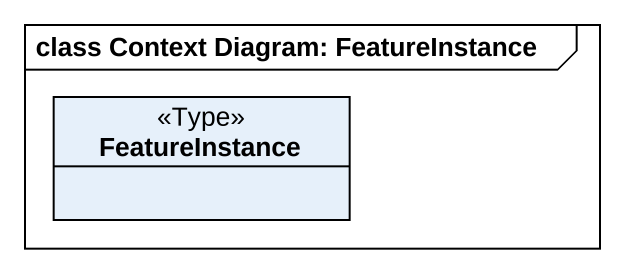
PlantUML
@startuml
mainframe class Context Diagram: FeatureInstance
hide circle
hide empty members
class FeatureInstance <<Type>>
@enduml
